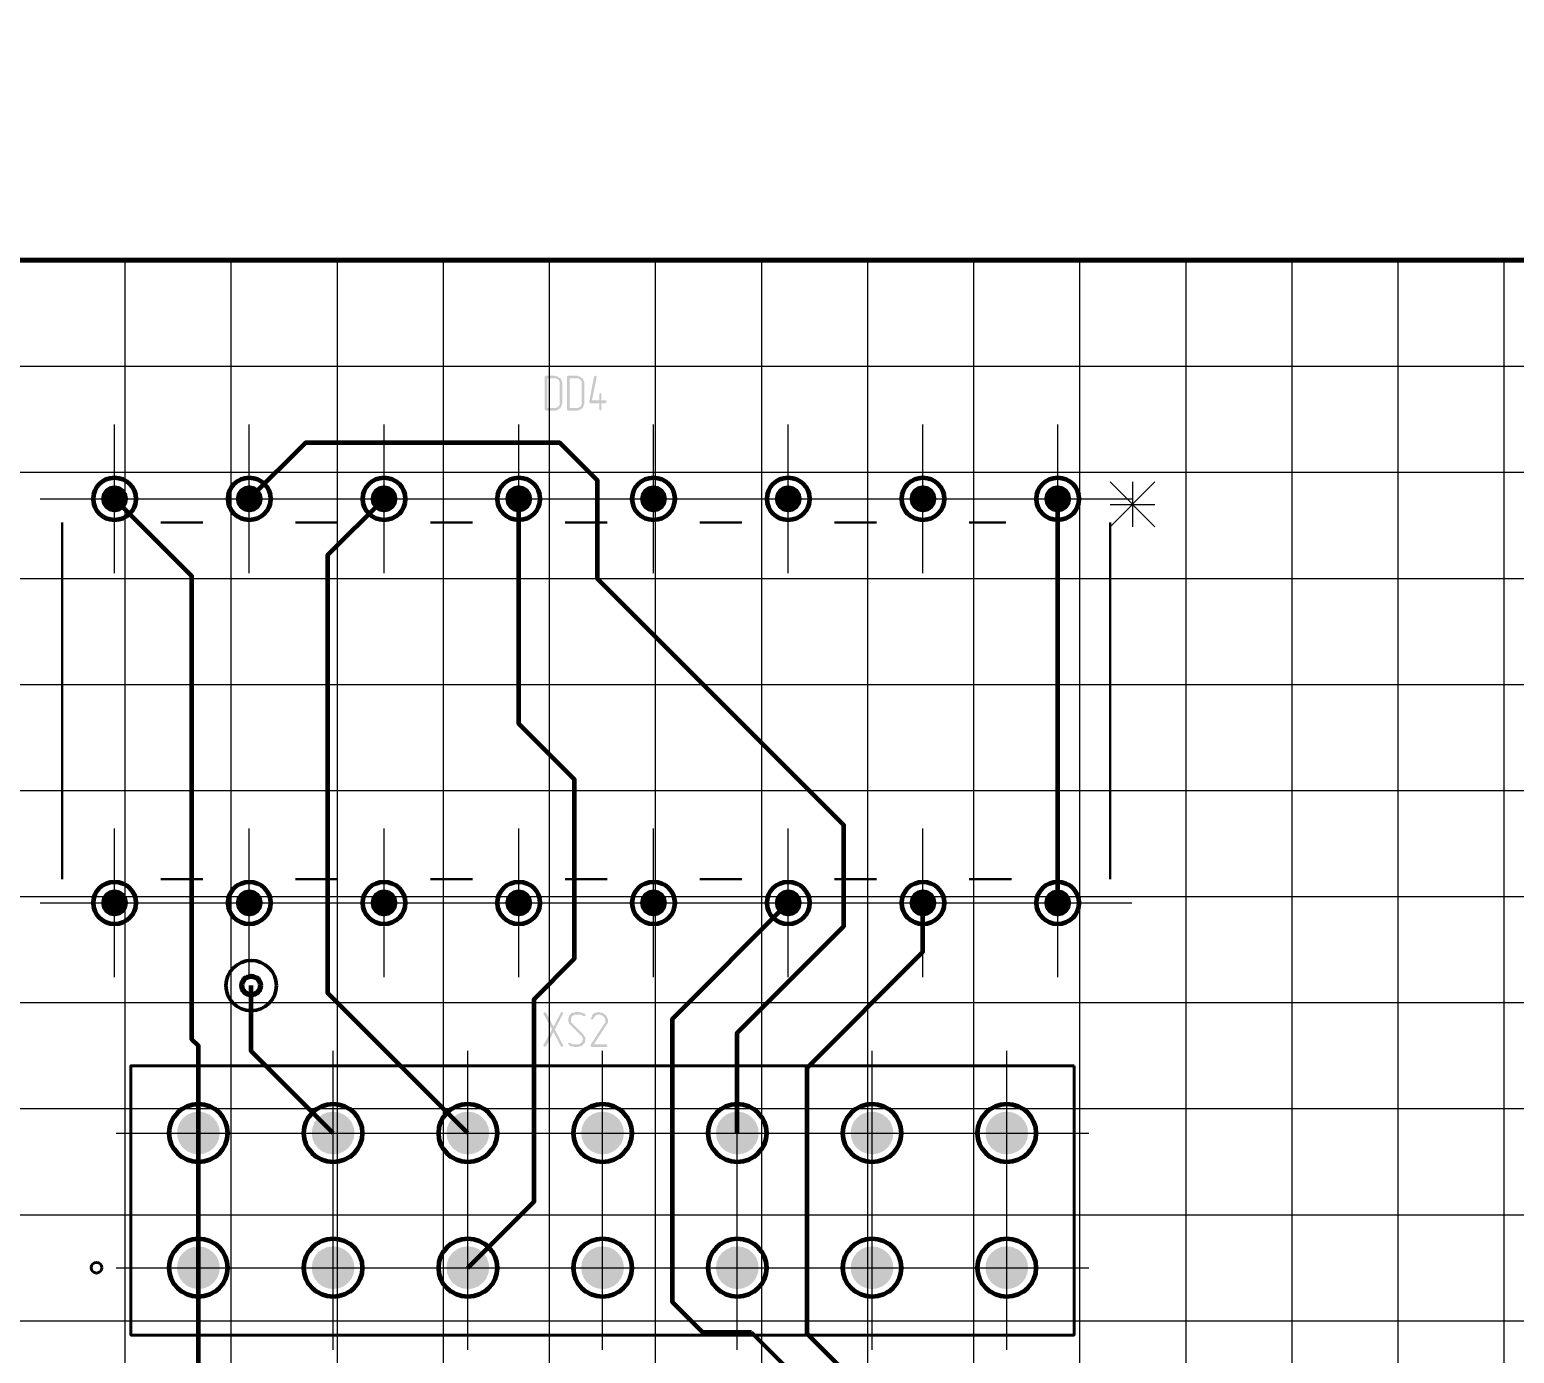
# Model space of a CAD drawing. Extents: x 260 to 1101, y 70 to 664.
# Drawn here: x 450.5 to 506.5, y 520.8 to 570.7 of the extents above; entities that cross this region are included whole.
import ezdxf

# ---------------------------------------------------------------- set-up
doc = ezdxf.new("R2010")
doc.units = 0
doc.header["$MEASUREMENT"] = 0
doc.layers.get('0').update_dxf_attribs({"linetype": 'CONTINUOUS', "lineweight": 15})
doc.layers.get('DEFPOINTS').update_dxf_attribs({"linetype": 'CONTINUOUS'})
doc.layers.add('PDF _Геометрия', color=7, linetype='CONTINUOUS')
doc.layers.add('PDF _Сплошная заливка', color=7, linetype='CONTINUOUS')
doc.styles.add('GOST type A0', font='', dxfattribs={"oblique": 15, "height": 3.5})
doc.styles.get('GOST type A0').set_extended_font_data('GOST type A')
doc.dimstyles.new('ГОСТ type A', dxfattribs={"dimtxt": 3.5, "dimasz": 3, "dimexe": 2, "dimexo": 0, "dimgap": 1, "dimtad": 1, "dimtoh": 1, "dimtxsty": 'GOST type A0', "dimcen": 0, "dimazin": 2, "dimtfac": 1, "dimtmove": 0, "dimatfit": 3, "dimfxl": 1, "dimarcsym": 0})

# ---------------------------------------------------------------- blocks, each defined once
blk = doc.blocks.new('*D4')
at = {"color": 0, "lineweight": -2, "transparency": 16777216}
for p, q in [((370.082, 561.979), (370.082, 583.979)), ((610.126, 561.979), (610.126, 583.979)), ((373.082, 581.979), (607.126, 581.979))]:
    blk.add_line(p, q, dxfattribs=at)
at = {"color": 0, "transparency": 16777216}
for points in [[(373.082, 582.479), (373.082, 581.479), (370.082, 581.979)], [(607.126, 582.479), (607.126, 581.479), (610.126, 581.979)]]:
    blk.add_solid(points, dxfattribs=at)
at = {"layer": 'DEFPOINTS', "color": 0, "transparency": 16777216}
for p in [(610.126, 581.979), (370.082, 561.979), (610.126, 561.979)]:
    blk.add_point(p, dxfattribs=at)
at = {"color": 0, "transparency": 16777216, "insert": (490.104, 584.992), "char_height": 3.5, "attachment_point": 5, "style": 'GOST type A0'}
blk.add_mtext('120±0,1', dxfattribs=at)
blk = doc.blocks.new('*D5')
at = {"color": 0, "lineweight": -2, "transparency": 16777216}
for p, q in [((375.083, 556.979), (375.083, 573.979)), ((605.126, 556.979), (605.126, 573.979)), ((378.083, 571.979), (602.126, 571.979))]:
    blk.add_line(p, q, dxfattribs=at)
at = {"color": 0, "transparency": 16777216}
for points in [[(378.083, 572.479), (378.083, 571.479), (375.083, 571.979)], [(602.126, 572.479), (602.126, 571.479), (605.126, 571.979)]]:
    blk.add_solid(points, dxfattribs=at)
at = {"layer": 'DEFPOINTS', "color": 0, "transparency": 16777216}
for p in [(605.126, 571.979), (375.083, 556.979), (605.126, 556.979)]:
    blk.add_point(p, dxfattribs=at)
at = {"color": 0, "transparency": 16777216, "insert": (490.104, 574.729), "char_height": 3.5, "attachment_point": 5, "style": 'GOST type A0'}
blk.add_mtext('115', dxfattribs=at)

msp = doc.modelspace()

# ---------------------------------------------------------------- hatches: boundary and pattern name
at = {"layer": 'PDF _Сплошная заливка', "transparency": 33554559}
h = msp.add_hatch(color=256, dxfattribs=at)
h.paths.add_polyline_path([(470.301, 557.527), (470.022, 557.527), (470.022, 556.41), (470.301, 556.41), (470.327, 556.41), (470.352, 556.41), (470.352, 556.435), (470.378, 556.435), (470.403, 556.435), (470.428, 556.46), (470.428, 556.46), (470.428, 556.46), (470.454, 556.486), (470.454, 556.511), (470.479, 556.511), (470.479, 556.537), (470.479, 556.562), (470.479, 556.587), (470.479, 557.324), (470.479, 557.349), (470.479, 557.349), (470.479, 557.375), (470.479, 557.375), (470.479, 557.4), (470.454, 557.426), (470.454, 557.451), (470.428, 557.476), (470.428, 557.476), (470.428, 557.476), (470.403, 557.476), (470.403, 557.502), (470.378, 557.502), (470.352, 557.527), (470.327, 557.527)], flags=0)
h.paths.add_polyline_path([(470.327, 557.603), (470.327, 557.603), (470.378, 557.603), (470.403, 557.603), (470.428, 557.578), (470.454, 557.553), (470.505, 557.527), (470.505, 557.527), (470.505, 557.527), (470.505, 557.527), (470.53, 557.502), (470.53, 557.476), (470.555, 557.451), (470.555, 557.426), (470.581, 557.375), (470.581, 557.349), (470.581, 557.349), (470.581, 556.587), (470.581, 556.587), (470.581, 556.587), (470.581, 556.587), (470.581, 556.562), (470.581, 556.562), (470.555, 556.537), (470.555, 556.486), (470.53, 556.46), (470.53, 556.435), (470.505, 556.41), (470.505, 556.384), (470.479, 556.384), (470.454, 556.384), (470.454, 556.359), (470.403, 556.333), (470.378, 556.333), (470.352, 556.308), (470.301, 556.308), (469.971, 556.308), (469.946, 556.308), (469.946, 556.333), (469.946, 556.333), (469.946, 556.333), (469.92, 556.333), (469.92, 556.359), (469.92, 557.578), (469.92, 557.578), (469.92, 557.578), (469.92, 557.578), (469.92, 557.603), (469.946, 557.603), (469.946, 557.603), (469.946, 557.603), (469.971, 557.629), (470.301, 557.629)], flags=0)
h = msp.add_hatch(color=256, dxfattribs=at)
h.paths.add_polyline_path([(471.14, 557.527), (470.86, 557.527), (470.86, 556.41), (471.14, 556.41), (471.165, 556.41), (471.191, 556.41), (471.191, 556.435), (471.216, 556.435), (471.241, 556.435), (471.267, 556.46), (471.267, 556.46), (471.267, 556.46), (471.292, 556.486), (471.292, 556.511), (471.292, 556.511), (471.318, 556.537), (471.318, 556.562), (471.318, 556.587), (471.318, 557.324), (471.318, 557.349), (471.318, 557.349), (471.318, 557.375), (471.318, 557.375), (471.318, 557.4), (471.292, 557.426), (471.292, 557.451), (471.267, 557.476), (471.267, 557.476), (471.267, 557.476), (471.241, 557.476), (471.216, 557.502), (471.216, 557.502), (471.191, 557.527), (471.165, 557.527)], flags=0)
h.paths.add_polyline_path([(471.165, 557.603), (471.165, 557.603), (471.191, 557.603), (471.241, 557.603), (471.267, 557.578), (471.292, 557.553), (471.343, 557.527), (471.343, 557.527), (471.343, 557.527), (471.343, 557.527), (471.368, 557.502), (471.368, 557.476), (471.394, 557.451), (471.394, 557.426), (471.419, 557.375), (471.419, 557.349), (471.419, 557.349), (471.419, 556.587), (471.419, 556.587), (471.419, 556.587), (471.419, 556.587), (471.419, 556.562), (471.419, 556.562), (471.394, 556.537), (471.394, 556.486), (471.368, 556.46), (471.368, 556.435), (471.343, 556.41), (471.318, 556.384), (471.318, 556.384), (471.292, 556.384), (471.267, 556.359), (471.241, 556.333), (471.216, 556.333), (471.165, 556.308), (471.14, 556.308), (470.809, 556.308), (470.784, 556.308), (470.784, 556.333), (470.784, 556.333), (470.759, 556.333), (470.759, 556.333), (470.759, 556.359), (470.759, 557.578), (470.759, 557.578), (470.759, 557.578), (470.759, 557.578), (470.759, 557.603), (470.784, 557.603), (470.784, 557.603), (470.784, 557.603), (470.809, 557.629), (471.14, 557.629)], flags=0)
for points in [[(471.851, 557.603), (471.851, 557.603), (471.851, 557.603), (471.851, 557.603), (471.876, 557.603), (471.876, 557.578), (471.876, 557.578), (471.876, 557.553), (471.699, 556.689), (471.978, 556.689), (471.978, 556.918), (471.978, 556.918), (471.978, 556.943), (471.978, 556.943), (471.978, 556.943), (471.978, 556.943), (472.004, 556.968), (472.004, 556.968), (472.029, 556.968), (472.029, 556.968), (472.029, 556.968), (472.029, 556.968), (472.054, 556.943), (472.054, 556.943), (472.054, 556.943), (472.054, 556.943), (472.054, 556.918), (472.054, 556.689), (472.207, 556.689), (472.207, 556.689), (472.232, 556.689), (472.232, 556.664), (472.232, 556.664), (472.232, 556.664), (472.258, 556.664), (472.258, 556.638), (472.258, 556.638), (472.258, 556.638), (472.258, 556.613), (472.232, 556.613), (472.232, 556.613), (472.232, 556.613), (472.207, 556.587), (472.207, 556.587), (472.054, 556.587), (472.054, 556.359), (472.054, 556.359), (472.054, 556.359), (472.054, 556.333), (472.054, 556.333), (472.054, 556.333), (472.029, 556.333), (472.029, 556.308), (472.029, 556.308), (472.004, 556.308), (472.004, 556.308), (472.004, 556.308), (471.978, 556.333), (471.978, 556.333), (471.978, 556.333), (471.978, 556.333), (471.978, 556.359), (471.978, 556.587), (471.648, 556.587), (471.622, 556.587), (471.622, 556.613), (471.622, 556.613), (471.622, 556.613), (471.597, 556.613), (471.597, 556.638), (471.597, 556.638), (471.597, 556.638), (471.775, 557.578), (471.775, 557.578), (471.775, 557.578), (471.8, 557.603), (471.8, 557.603), (471.826, 557.629), (471.826, 557.629)], [(453.697, 552.979), (453.187, 552.979), (453.226, 553.174), (453.337, 553.34), (453.502, 553.45), (453.697, 553.489)], [(458.778, 552.979), (458.268, 552.979), (458.307, 553.174), (458.418, 553.34), (458.583, 553.45), (458.778, 553.489)], [(463.859, 552.979), (463.349, 552.979), (463.388, 553.174), (463.499, 553.34), (463.664, 553.45), (463.859, 553.489)], [(468.94, 552.979), (468.43, 552.979), (468.469, 553.174), (468.58, 553.34), (468.745, 553.45), (468.94, 553.489)], [(474.021, 552.979), (473.511, 552.979), (473.55, 553.174), (473.661, 553.34), (473.826, 553.45), (474.021, 553.489)], [(479.102, 552.979), (478.592, 552.979), (478.631, 553.174), (478.742, 553.34), (478.907, 553.45), (479.102, 553.489)], [(484.183, 552.979), (483.673, 552.979), (483.712, 553.174), (483.823, 553.34), (483.988, 553.45), (484.183, 553.489)], [(489.264, 552.979), (488.754, 552.979), (488.793, 553.174), (488.903, 553.34), (489.069, 553.45), (489.264, 553.489)], [(453.697, 537.739), (453.187, 537.739), (453.226, 537.934), (453.337, 538.1), (453.502, 538.21), (453.697, 538.249)], [(458.778, 537.739), (458.268, 537.739), (458.307, 537.934), (458.418, 538.1), (458.583, 538.21), (458.778, 538.249)], [(463.859, 537.739), (463.349, 537.739), (463.388, 537.934), (463.499, 538.1), (463.664, 538.21), (463.859, 538.249)], [(468.94, 537.739), (468.43, 537.739), (468.469, 537.934), (468.58, 538.1), (468.745, 538.21), (468.94, 538.249)], [(474.021, 537.739), (473.511, 537.739), (473.55, 537.934), (473.661, 538.1), (473.826, 538.21), (474.021, 538.249)], [(479.102, 537.739), (478.592, 537.739), (478.631, 537.934), (478.742, 538.1), (478.907, 538.21), (479.102, 538.249)], [(484.183, 537.739), (483.673, 537.739), (483.712, 537.934), (483.823, 538.1), (483.988, 538.21), (484.183, 538.249)], [(489.264, 537.739), (488.754, 537.739), (488.793, 537.934), (488.903, 538.1), (489.069, 538.21), (489.264, 538.249)], [(470.581, 533.626), (470.581, 533.6), (470.606, 533.6), (470.606, 533.6), (470.606, 533.6), (470.606, 533.575), (470.632, 533.575), (470.632, 533.575), (470.632, 533.575), (470.606, 533.55), (470.606, 533.55), (470.301, 532.965), (470.606, 532.381), (470.606, 532.381), (470.606, 532.381), (470.606, 532.381), (470.632, 532.356), (470.632, 532.356), (470.606, 532.356), (470.606, 532.33), (470.606, 532.33), (470.606, 532.33), (470.606, 532.33), (470.581, 532.305), (470.581, 532.305), (470.555, 532.305), (470.555, 532.33), (470.53, 532.33), (470.53, 532.33), (470.53, 532.33), (470.251, 532.864), (469.971, 532.33), (469.971, 532.33), (469.946, 532.33), (469.946, 532.33), (469.92, 532.305), (469.92, 532.305), (469.92, 532.305), (469.92, 532.305), (469.895, 532.33), (469.895, 532.33), (469.895, 532.33), (469.895, 532.33), (469.87, 532.356), (469.87, 532.356), (469.87, 532.356), (469.87, 532.356), (469.87, 532.381), (469.87, 532.381), (470.2, 532.965), (469.87, 533.55), (469.87, 533.575), (469.87, 533.575), (469.87, 533.575), (469.87, 533.575), (469.895, 533.6), (469.895, 533.6), (469.895, 533.6), (469.92, 533.626), (469.92, 533.626), (469.92, 533.626), (469.946, 533.626), (469.946, 533.6), (469.946, 533.6), (469.971, 533.6), (470.251, 533.067), (470.53, 533.6), (470.53, 533.6), (470.53, 533.6), (470.53, 533.6), (470.555, 533.626), (470.555, 533.626), (470.581, 533.626)], [(471.241, 533.626), (471.267, 533.6), (471.292, 533.6), (471.318, 533.6), (471.318, 533.6), (471.343, 533.6), (471.343, 533.6), (471.368, 533.575), (471.368, 533.575), (471.394, 533.575), (471.445, 533.55), (471.445, 533.55), (471.445, 533.55), (471.445, 533.55), (471.445, 533.524), (471.445, 533.524), (471.445, 533.524), (471.445, 533.499), (471.445, 533.499), (471.445, 533.499), (471.445, 533.499), (471.445, 533.473), (471.445, 533.473), (471.419, 533.473), (471.419, 533.473), (471.419, 533.473), (471.368, 533.473), (471.368, 533.473), (471.368, 533.473), (471.343, 533.499), (471.343, 533.499), (471.318, 533.499), (471.292, 533.524), (471.241, 533.524), (471.216, 533.524), (471.064, 533.524), (471.064, 533.524), (471.038, 533.524), (471.013, 533.499), (470.987, 533.499), (470.962, 533.473), (470.962, 533.473), (470.936, 533.473), (470.936, 533.448), (470.936, 533.448), (470.936, 533.423), (470.911, 533.397), (470.911, 533.397), (470.911, 533.372), (470.911, 533.346), (470.911, 533.296), (470.911, 533.27), (470.911, 533.27), (470.911, 533.27), (470.911, 533.27), (470.911, 533.245), (470.911, 533.245), (470.936, 533.219), (470.962, 533.194), (471.368, 532.788), (471.368, 532.788), (471.368, 532.788), (471.394, 532.762), (471.394, 532.762), (471.394, 532.737), (471.419, 532.737), (471.419, 532.711), (471.419, 532.686), (471.445, 532.686), (471.445, 532.635), (471.445, 532.61), (471.445, 532.584), (471.445, 532.584), (471.445, 532.584), (471.445, 532.584), (471.445, 532.584), (471.445, 532.559), (471.445, 532.534), (471.445, 532.508), (471.419, 532.457), (471.394, 532.432), (471.368, 532.407), (471.368, 532.407), (471.368, 532.381), (471.343, 532.381), (471.318, 532.356), (471.292, 532.33), (471.241, 532.33), (471.216, 532.33), (471.191, 532.305), (471.165, 532.305), (471.013, 532.305), (471.013, 532.305), (470.987, 532.33), (470.962, 532.33), (470.936, 532.33), (470.886, 532.33), (470.86, 532.356), (470.835, 532.381), (470.809, 532.407), (470.809, 532.407), (470.809, 532.407), (470.809, 532.432), (470.809, 532.432), (470.809, 532.457), (470.809, 532.457), (470.835, 532.457), (470.835, 532.457), (470.86, 532.457), (470.886, 532.457), (470.886, 532.457), (470.886, 532.457), (470.911, 532.432), (470.911, 532.432), (470.936, 532.432), (470.962, 532.407), (471.013, 532.407), (471.038, 532.407), (471.191, 532.407), (471.191, 532.407), (471.216, 532.407), (471.241, 532.432), (471.267, 532.432), (471.267, 532.457), (471.292, 532.457), (471.292, 532.457), (471.318, 532.483), (471.318, 532.483), (471.318, 532.508), (471.343, 532.508), (471.343, 532.534), (471.343, 532.559), (471.368, 532.584), (471.343, 532.635), (471.343, 532.635), (471.343, 532.635), (471.343, 532.635), (471.343, 532.635), (471.343, 532.635), (471.343, 532.661), (471.343, 532.661), (471.343, 532.661), (471.343, 532.661), (471.343, 532.686), (471.318, 532.711), (471.318, 532.711), (471.292, 532.737), (470.886, 533.143), (470.886, 533.143), (470.886, 533.143), (470.886, 533.143), (470.86, 533.169), (470.86, 533.169), (470.835, 533.194), (470.835, 533.219), (470.835, 533.219), (470.835, 533.245), (470.809, 533.245), (470.809, 533.245), (470.809, 533.27), (470.809, 533.27), (470.809, 533.296), (470.809, 533.346), (470.809, 533.346), (470.809, 533.346), (470.809, 533.346), (470.809, 533.346), (470.809, 533.372), (470.809, 533.397), (470.835, 533.423), (470.835, 533.473), (470.86, 533.499), (470.886, 533.524), (470.886, 533.524), (470.886, 533.524), (470.886, 533.55), (470.911, 533.55), (470.936, 533.575), (470.962, 533.6), (471.013, 533.6), (471.038, 533.6), (471.064, 533.626)], [(471.978, 533.626), (471.978, 533.626), (472.004, 533.6), (472.029, 533.6), (472.08, 533.6), (472.105, 533.575), (472.156, 533.55), (472.181, 533.55), (472.181, 533.524), (472.181, 533.524), (472.207, 533.524), (472.207, 533.524), (472.207, 533.499), (472.232, 533.499), (472.258, 533.448), (472.258, 533.423), (472.283, 533.397), (472.283, 533.372), (472.308, 533.346), (472.308, 533.321), (472.308, 533.296), (472.308, 533.296), (472.308, 533.296), (472.308, 533.27), (472.308, 533.27), (472.308, 533.245), (472.308, 533.245), (472.283, 533.194), (472.283, 533.194), (472.283, 533.194), (472.283, 533.194), (472.283, 533.169), (472.258, 533.169), (472.258, 533.143), (472.258, 533.118), (472.232, 533.118), (471.775, 532.407), (472.258, 532.407), (472.258, 532.407), (472.258, 532.407), (472.283, 532.381), (472.283, 532.381), (472.283, 532.381), (472.283, 532.381), (472.283, 532.356), (472.283, 532.356), (472.283, 532.356), (472.283, 532.33), (472.283, 532.33), (472.283, 532.33), (472.283, 532.33), (472.258, 532.305), (472.258, 532.305), (471.699, 532.305), (471.673, 532.305), (471.673, 532.33), (471.648, 532.33), (471.648, 532.33), (471.648, 532.33), (471.648, 532.356), (471.648, 532.356), (471.648, 532.356), (471.648, 532.381), (471.648, 532.381), (471.648, 532.381), (472.156, 533.169), (472.181, 533.194), (472.207, 533.219), (472.207, 533.219), (472.207, 533.245), (472.207, 533.245), (472.207, 533.245), (472.207, 533.27), (472.207, 533.296), (472.207, 533.296), (472.207, 533.296), (472.207, 533.321), (472.207, 533.321), (472.207, 533.346), (472.181, 533.372), (472.181, 533.397), (472.156, 533.423), (472.131, 533.448), (472.131, 533.448), (472.131, 533.473), (472.105, 533.473), (472.105, 533.473), (472.105, 533.473), (472.08, 533.499), (472.054, 533.499), (472.054, 533.499), (472.054, 533.499), (472.029, 533.499), (472.029, 533.524), (472.004, 533.524), (472.004, 533.524), (471.953, 533.524), (471.953, 533.524), (471.927, 533.524), (471.927, 533.524), (471.902, 533.524), (471.876, 533.499), (471.851, 533.499), (471.826, 533.473), (471.826, 533.473), (471.826, 533.473), (471.826, 533.473), (471.8, 533.448), (471.8, 533.448), (471.775, 533.423), (471.775, 533.397), (471.749, 533.372), (471.749, 533.372), (471.749, 533.346), (471.749, 533.346), (471.724, 533.346), (471.724, 533.346), (471.724, 533.346), (471.724, 533.346), (471.699, 533.321), (471.699, 533.321), (471.699, 533.346), (471.673, 533.346), (471.673, 533.346), (471.673, 533.346), (471.673, 533.346), (471.648, 533.372), (471.648, 533.372), (471.673, 533.397), (471.673, 533.397), (471.673, 533.397), (471.673, 533.397), (471.673, 533.423), (471.673, 533.423), (471.699, 533.448), (471.699, 533.473), (471.724, 533.524), (471.749, 533.55), (471.775, 533.575), (471.775, 533.575), (471.8, 533.575), (471.8, 533.575), (471.826, 533.6), (471.851, 533.6), (471.876, 533.6), (471.927, 533.626), (471.953, 533.626)], [(456.858, 529.059), (456.858, 529.866), (457.067, 529.838), (457.261, 529.758), (457.429, 529.63), (457.557, 529.463), (457.637, 529.268), (457.665, 529.059)], [(461.939, 529.059), (461.939, 529.866), (462.148, 529.838), (462.342, 529.758), (462.51, 529.63), (462.638, 529.463), (462.718, 529.268), (462.746, 529.059)], [(467.02, 529.059), (467.02, 529.866), (467.229, 529.838), (467.423, 529.758), (467.59, 529.63), (467.719, 529.463), (467.799, 529.268), (467.827, 529.059)], [(472.101, 529.059), (472.101, 529.866), (472.31, 529.838), (472.504, 529.758), (472.671, 529.63), (472.8, 529.463), (472.88, 529.268), (472.908, 529.059)], [(477.182, 529.059), (477.182, 529.866), (477.391, 529.838), (477.585, 529.758), (477.752, 529.63), (477.881, 529.463), (477.961, 529.268), (477.989, 529.059)], [(482.263, 529.059), (482.263, 529.866), (482.471, 529.838), (482.666, 529.758), (482.833, 529.63), (482.962, 529.463), (483.042, 529.268), (483.07, 529.059)], [(487.344, 529.059), (487.344, 529.866), (487.552, 529.838), (487.747, 529.758), (487.914, 529.63), (488.042, 529.463), (488.123, 529.268), (488.151, 529.059)], [(456.858, 529.059), (456.858, 528.252), (456.649, 528.28), (456.454, 528.36), (456.287, 528.488), (456.159, 528.656), (456.078, 528.85), (456.051, 529.059)], [(461.939, 529.059), (461.939, 528.252), (461.73, 528.28), (461.535, 528.36), (461.368, 528.488), (461.24, 528.656), (461.159, 528.85), (461.132, 529.059)], [(467.02, 529.059), (467.02, 528.252), (466.811, 528.28), (466.616, 528.36), (466.449, 528.488), (466.321, 528.656), (466.24, 528.85), (466.213, 529.059)], [(472.101, 529.059), (472.101, 528.252), (471.892, 528.28), (471.697, 528.36), (471.53, 528.488), (471.402, 528.656), (471.321, 528.85), (471.294, 529.059)], [(477.182, 529.059), (477.182, 528.252), (476.973, 528.28), (476.778, 528.36), (476.611, 528.488), (476.483, 528.656), (476.402, 528.85), (476.375, 529.059)], [(482.263, 529.059), (482.263, 528.252), (482.054, 528.28), (481.859, 528.36), (481.692, 528.488), (481.564, 528.656), (481.483, 528.85), (481.456, 529.059)], [(487.344, 529.059), (487.344, 528.252), (487.135, 528.28), (486.94, 528.36), (486.773, 528.488), (486.645, 528.656), (486.564, 528.85), (486.537, 529.059)], [(456.858, 523.979), (456.858, 524.786), (457.067, 524.758), (457.261, 524.678), (457.429, 524.55), (457.557, 524.383), (457.637, 524.188), (457.665, 523.979)], [(461.939, 523.979), (461.939, 524.786), (462.148, 524.758), (462.342, 524.678), (462.51, 524.55), (462.638, 524.383), (462.718, 524.188), (462.746, 523.979)], [(467.02, 523.979), (467.02, 524.786), (467.229, 524.758), (467.423, 524.678), (467.59, 524.55), (467.719, 524.383), (467.799, 524.188), (467.827, 523.979)], [(472.101, 523.979), (472.101, 524.786), (472.31, 524.758), (472.504, 524.678), (472.671, 524.55), (472.8, 524.383), (472.88, 524.188), (472.908, 523.979)], [(477.182, 523.979), (477.182, 524.786), (477.391, 524.758), (477.585, 524.678), (477.752, 524.55), (477.881, 524.383), (477.961, 524.188), (477.989, 523.979)], [(482.263, 523.979), (482.263, 524.786), (482.471, 524.758), (482.666, 524.678), (482.833, 524.55), (482.962, 524.383), (483.042, 524.188), (483.07, 523.979)], [(487.344, 523.979), (487.344, 524.786), (487.552, 524.758), (487.747, 524.678), (487.914, 524.55), (488.042, 524.383), (488.123, 524.188), (488.151, 523.979)], [(456.858, 523.979), (456.858, 523.172), (456.649, 523.2), (456.454, 523.28), (456.287, 523.408), (456.159, 523.576), (456.078, 523.77), (456.051, 523.979)], [(461.939, 523.979), (461.939, 523.172), (461.73, 523.2), (461.535, 523.28), (461.368, 523.408), (461.24, 523.576), (461.159, 523.77), (461.132, 523.979)], [(467.02, 523.979), (467.02, 523.172), (466.811, 523.2), (466.616, 523.28), (466.449, 523.408), (466.321, 523.576), (466.24, 523.77), (466.213, 523.979)], [(472.101, 523.979), (472.101, 523.172), (471.892, 523.2), (471.697, 523.28), (471.53, 523.408), (471.402, 523.576), (471.321, 523.77), (471.294, 523.979)], [(477.182, 523.979), (477.182, 523.172), (476.973, 523.2), (476.778, 523.28), (476.611, 523.408), (476.483, 523.576), (476.402, 523.77), (476.375, 523.979)], [(482.263, 523.979), (482.263, 523.172), (482.054, 523.2), (481.859, 523.28), (481.692, 523.408), (481.564, 523.576), (481.483, 523.77), (481.456, 523.979)], [(487.344, 523.979), (487.344, 523.172), (487.135, 523.2), (486.94, 523.28), (486.773, 523.408), (486.645, 523.576), (486.564, 523.77), (486.537, 523.979)]]:
    msp.add_hatch(color=256, dxfattribs=at).paths.add_polyline_path(points)
at = {"layer": 'PDF _Сплошная заливка', "true_color": 0xffffff, "transparency": 33554559}
for points in [[(453.697, 553.489), (453.892, 553.45), (454.058, 553.34), (454.168, 553.174), (454.207, 552.979), (453.697, 552.979)], [(458.778, 553.489), (458.973, 553.45), (459.139, 553.34), (459.249, 553.174), (459.288, 552.979), (458.778, 552.979)], [(463.859, 553.489), (464.054, 553.45), (464.22, 553.34), (464.33, 553.174), (464.369, 552.979), (463.859, 552.979)], [(468.94, 553.489), (469.135, 553.45), (469.301, 553.34), (469.411, 553.174), (469.45, 552.979), (468.94, 552.979)], [(474.021, 553.489), (474.216, 553.45), (474.382, 553.34), (474.492, 553.174), (474.531, 552.979), (474.021, 552.979)], [(479.102, 553.489), (479.297, 553.45), (479.463, 553.34), (479.573, 553.174), (479.612, 552.979), (479.102, 552.979)], [(484.183, 553.489), (484.378, 553.45), (484.543, 553.34), (484.654, 553.174), (484.693, 552.979), (484.183, 552.979)], [(489.264, 553.489), (489.459, 553.45), (489.624, 553.34), (489.735, 553.174), (489.774, 552.979), (489.264, 552.979)], [(453.697, 552.469), (453.502, 552.508), (453.337, 552.619), (453.226, 552.784), (453.187, 552.979), (453.697, 552.979)], [(454.207, 552.979), (454.168, 552.784), (454.058, 552.619), (453.892, 552.508), (453.697, 552.469), (453.697, 552.979)], [(458.778, 552.469), (458.583, 552.508), (458.418, 552.619), (458.307, 552.784), (458.268, 552.979), (458.778, 552.979)], [(459.288, 552.979), (459.249, 552.784), (459.139, 552.619), (458.973, 552.508), (458.778, 552.469), (458.778, 552.979)], [(463.859, 552.469), (463.664, 552.508), (463.499, 552.619), (463.388, 552.784), (463.349, 552.979), (463.859, 552.979)], [(464.369, 552.979), (464.33, 552.784), (464.22, 552.619), (464.054, 552.508), (463.859, 552.469), (463.859, 552.979)], [(468.94, 552.469), (468.745, 552.508), (468.58, 552.619), (468.469, 552.784), (468.43, 552.979), (468.94, 552.979)], [(469.45, 552.979), (469.411, 552.784), (469.301, 552.619), (469.135, 552.508), (468.94, 552.469), (468.94, 552.979)], [(474.021, 552.469), (473.826, 552.508), (473.661, 552.619), (473.55, 552.784), (473.511, 552.979), (474.021, 552.979)], [(474.531, 552.979), (474.492, 552.784), (474.382, 552.619), (474.216, 552.508), (474.021, 552.469), (474.021, 552.979)], [(479.102, 552.469), (478.907, 552.508), (478.742, 552.619), (478.631, 552.784), (478.592, 552.979), (479.102, 552.979)], [(479.612, 552.979), (479.573, 552.784), (479.463, 552.619), (479.297, 552.508), (479.102, 552.469), (479.102, 552.979)], [(484.183, 552.469), (483.988, 552.508), (483.823, 552.619), (483.712, 552.784), (483.673, 552.979), (484.183, 552.979)], [(484.693, 552.979), (484.654, 552.784), (484.543, 552.619), (484.378, 552.508), (484.183, 552.469), (484.183, 552.979)], [(489.264, 552.469), (489.069, 552.508), (488.903, 552.619), (488.793, 552.784), (488.754, 552.979), (489.264, 552.979)], [(489.774, 552.979), (489.735, 552.784), (489.624, 552.619), (489.459, 552.508), (489.264, 552.469), (489.264, 552.979)], [(453.697, 538.249), (453.892, 538.21), (454.058, 538.1), (454.168, 537.934), (454.207, 537.739), (453.697, 537.739)], [(458.778, 538.249), (458.973, 538.21), (459.139, 538.1), (459.249, 537.934), (459.288, 537.739), (458.778, 537.739)], [(463.859, 538.249), (464.054, 538.21), (464.22, 538.1), (464.33, 537.934), (464.369, 537.739), (463.859, 537.739)], [(468.94, 538.249), (469.135, 538.21), (469.301, 538.1), (469.411, 537.934), (469.45, 537.739), (468.94, 537.739)], [(474.021, 538.249), (474.216, 538.21), (474.382, 538.1), (474.492, 537.934), (474.531, 537.739), (474.021, 537.739)], [(479.102, 538.249), (479.297, 538.21), (479.463, 538.1), (479.573, 537.934), (479.612, 537.739), (479.102, 537.739)], [(484.183, 538.249), (484.378, 538.21), (484.543, 538.1), (484.654, 537.934), (484.693, 537.739), (484.183, 537.739)], [(489.264, 538.249), (489.459, 538.21), (489.624, 538.1), (489.735, 537.934), (489.774, 537.739), (489.264, 537.739)], [(453.697, 537.229), (453.502, 537.268), (453.337, 537.379), (453.226, 537.544), (453.187, 537.739), (453.697, 537.739)], [(454.207, 537.739), (454.168, 537.544), (454.058, 537.379), (453.892, 537.268), (453.697, 537.229), (453.697, 537.739)], [(458.778, 537.229), (458.583, 537.268), (458.418, 537.379), (458.307, 537.544), (458.268, 537.739), (458.778, 537.739)], [(459.288, 537.739), (459.249, 537.544), (459.139, 537.379), (458.973, 537.268), (458.778, 537.229), (458.778, 537.739)], [(463.859, 537.229), (463.664, 537.268), (463.499, 537.379), (463.388, 537.544), (463.349, 537.739), (463.859, 537.739)], [(464.369, 537.739), (464.33, 537.544), (464.22, 537.379), (464.054, 537.268), (463.859, 537.229), (463.859, 537.739)], [(468.94, 537.229), (468.745, 537.268), (468.58, 537.379), (468.469, 537.544), (468.43, 537.739), (468.94, 537.739)], [(469.45, 537.739), (469.411, 537.544), (469.301, 537.379), (469.135, 537.268), (468.94, 537.229), (468.94, 537.739)], [(474.021, 537.229), (473.826, 537.268), (473.661, 537.379), (473.55, 537.544), (473.511, 537.739), (474.021, 537.739)], [(474.531, 537.739), (474.492, 537.544), (474.382, 537.379), (474.216, 537.268), (474.021, 537.229), (474.021, 537.739)], [(479.102, 537.229), (478.907, 537.268), (478.742, 537.379), (478.631, 537.544), (478.592, 537.739), (479.102, 537.739)], [(479.612, 537.739), (479.573, 537.544), (479.463, 537.379), (479.297, 537.268), (479.102, 537.229), (479.102, 537.739)], [(484.183, 537.229), (483.988, 537.268), (483.823, 537.379), (483.712, 537.544), (483.673, 537.739), (484.183, 537.739)], [(484.693, 537.739), (484.654, 537.544), (484.543, 537.379), (484.378, 537.268), (484.183, 537.229), (484.183, 537.739)], [(489.264, 537.229), (489.069, 537.268), (488.903, 537.379), (488.793, 537.544), (488.754, 537.739), (489.264, 537.739)], [(489.774, 537.739), (489.735, 537.544), (489.624, 537.379), (489.459, 537.268), (489.264, 537.229), (489.264, 537.739)], [(456.051, 529.059), (456.078, 529.268), (456.159, 529.463), (456.287, 529.63), (456.454, 529.758), (456.649, 529.838), (456.858, 529.866), (456.858, 529.059)], [(461.132, 529.059), (461.159, 529.268), (461.24, 529.463), (461.368, 529.63), (461.535, 529.758), (461.73, 529.838), (461.939, 529.866), (461.939, 529.059)], [(466.213, 529.059), (466.24, 529.268), (466.321, 529.463), (466.449, 529.63), (466.616, 529.758), (466.811, 529.838), (467.02, 529.866), (467.02, 529.059)], [(471.294, 529.059), (471.321, 529.268), (471.402, 529.463), (471.53, 529.63), (471.697, 529.758), (471.892, 529.838), (472.101, 529.866), (472.101, 529.059)], [(476.375, 529.059), (476.402, 529.268), (476.483, 529.463), (476.611, 529.63), (476.778, 529.758), (476.973, 529.838), (477.182, 529.866), (477.182, 529.059)], [(481.456, 529.059), (481.483, 529.268), (481.564, 529.463), (481.692, 529.63), (481.859, 529.758), (482.054, 529.838), (482.263, 529.866), (482.263, 529.059)], [(486.537, 529.059), (486.564, 529.268), (486.645, 529.463), (486.773, 529.63), (486.94, 529.758), (487.135, 529.838), (487.344, 529.866), (487.344, 529.059)], [(457.665, 529.059), (457.637, 528.85), (457.557, 528.656), (457.429, 528.488), (457.261, 528.36), (457.067, 528.28), (456.858, 528.252), (456.858, 529.059)], [(462.746, 529.059), (462.718, 528.85), (462.638, 528.656), (462.51, 528.488), (462.342, 528.36), (462.148, 528.28), (461.939, 528.252), (461.939, 529.059)], [(467.827, 529.059), (467.799, 528.85), (467.719, 528.656), (467.59, 528.488), (467.423, 528.36), (467.229, 528.28), (467.02, 528.252), (467.02, 529.059)], [(472.908, 529.059), (472.88, 528.85), (472.8, 528.656), (472.671, 528.488), (472.504, 528.36), (472.31, 528.28), (472.101, 528.252), (472.101, 529.059)], [(477.989, 529.059), (477.961, 528.85), (477.881, 528.656), (477.752, 528.488), (477.585, 528.36), (477.391, 528.28), (477.182, 528.252), (477.182, 529.059)], [(483.07, 529.059), (483.042, 528.85), (482.962, 528.656), (482.833, 528.488), (482.666, 528.36), (482.471, 528.28), (482.263, 528.252), (482.263, 529.059)], [(488.151, 529.059), (488.123, 528.85), (488.042, 528.656), (487.914, 528.488), (487.747, 528.36), (487.552, 528.28), (487.344, 528.252), (487.344, 529.059)], [(456.051, 523.979), (456.078, 524.188), (456.159, 524.383), (456.287, 524.55), (456.454, 524.678), (456.649, 524.758), (456.858, 524.786), (456.858, 523.979)], [(461.132, 523.979), (461.159, 524.188), (461.24, 524.383), (461.368, 524.55), (461.535, 524.678), (461.73, 524.758), (461.939, 524.786), (461.939, 523.979)], [(466.213, 523.979), (466.24, 524.188), (466.321, 524.383), (466.449, 524.55), (466.616, 524.678), (466.811, 524.758), (467.02, 524.786), (467.02, 523.979)], [(471.294, 523.979), (471.321, 524.188), (471.402, 524.383), (471.53, 524.55), (471.697, 524.678), (471.892, 524.758), (472.101, 524.786), (472.101, 523.979)], [(476.375, 523.979), (476.402, 524.188), (476.483, 524.383), (476.611, 524.55), (476.778, 524.678), (476.973, 524.758), (477.182, 524.786), (477.182, 523.979)], [(481.456, 523.979), (481.483, 524.188), (481.564, 524.383), (481.692, 524.55), (481.859, 524.678), (482.054, 524.758), (482.263, 524.786), (482.263, 523.979)], [(486.537, 523.979), (486.564, 524.188), (486.645, 524.383), (486.773, 524.55), (486.94, 524.678), (487.135, 524.758), (487.344, 524.786), (487.344, 523.979)], [(457.665, 523.979), (457.637, 523.77), (457.557, 523.576), (457.429, 523.408), (457.261, 523.28), (457.067, 523.2), (456.858, 523.172), (456.858, 523.979)], [(462.746, 523.979), (462.718, 523.77), (462.638, 523.576), (462.51, 523.408), (462.342, 523.28), (462.148, 523.2), (461.939, 523.172), (461.939, 523.979)], [(467.827, 523.979), (467.799, 523.77), (467.719, 523.576), (467.59, 523.408), (467.423, 523.28), (467.229, 523.2), (467.02, 523.172), (467.02, 523.979)], [(472.908, 523.979), (472.88, 523.77), (472.8, 523.576), (472.671, 523.408), (472.504, 523.28), (472.31, 523.2), (472.101, 523.172), (472.101, 523.979)], [(477.989, 523.979), (477.961, 523.77), (477.881, 523.576), (477.752, 523.408), (477.585, 523.28), (477.391, 523.2), (477.182, 523.172), (477.182, 523.979)], [(483.07, 523.979), (483.042, 523.77), (482.962, 523.576), (482.833, 523.408), (482.666, 523.28), (482.471, 523.2), (482.263, 523.172), (482.263, 523.979)], [(488.151, 523.979), (488.123, 523.77), (488.042, 523.576), (487.914, 523.408), (487.747, 523.28), (487.552, 523.2), (487.344, 523.172), (487.344, 523.979)]]:
    msp.add_hatch(color=7, dxfattribs=at).paths.add_polyline_path(points)

# ---------------------------------------------------------------- linework, layer by layer
at = {"layer": 'PDF _Геометрия', "lineweight": 20}
for points in [[(367.601, 401.979), (370.082, 401.979), (610.126, 401.979), (610.126, 561.979), (370.082, 561.979)], [(368.842, 401.979), (370.082, 401.979), (370.082, 561.979), (610.126, 561.979), (610.126, 401.979)], [(454.097, 400.739), (454.097, 401.979), (454.097, 561.979)], [(458.098, 399.499), (458.098, 401.979), (458.098, 561.979)], [(462.099, 400.739), (462.099, 401.979), (462.099, 561.979)], [(466.1, 399.499), (466.1, 401.979), (466.1, 561.979)], [(470.1, 400.739), (470.1, 401.979), (470.1, 561.979)], [(474.101, 399.499), (474.101, 401.979), (474.101, 561.979)], [(478.102, 400.739), (478.102, 401.979), (478.102, 561.979)], [(482.103, 399.499), (482.103, 401.979), (482.103, 561.979)], [(486.103, 400.739), (486.103, 401.979), (486.103, 561.979)], [(490.104, 399.499), (490.104, 401.979), (490.104, 561.979)], [(494.105, 400.739), (494.105, 401.979), (494.105, 561.979)], [(498.106, 399.499), (498.106, 401.979), (498.106, 561.979)], [(502.106, 400.739), (502.106, 401.979), (502.106, 561.979)], [(506.107, 399.499), (506.107, 401.979), (506.107, 561.979)], [(368.842, 557.979), (370.082, 557.979), (610.126, 557.979)], [(453.697, 550.179), (453.697, 555.779)], [(453.697, 550.479), (453.697, 555.479)], [(458.778, 550.179), (458.778, 555.779)], [(458.778, 550.479), (458.778, 555.479)], [(463.859, 550.179), (463.859, 555.779)], [(463.859, 550.479), (463.859, 555.479)], [(468.94, 550.179), (468.94, 555.779)], [(468.94, 550.479), (468.94, 555.479)], [(474.021, 550.179), (474.021, 555.779)], [(474.021, 550.479), (474.021, 555.479)], [(479.102, 550.179), (479.102, 555.779)], [(479.102, 550.479), (479.102, 555.479)], [(484.183, 550.179), (484.183, 555.779)], [(484.183, 550.479), (484.183, 555.479)], [(489.264, 550.179), (489.264, 555.779)], [(489.264, 550.479), (489.264, 555.479)], [(367.601, 553.979), (370.082, 553.979), (610.126, 553.979)], [(450.897, 552.979), (456.498, 552.979)], [(451.197, 552.979), (456.198, 552.979)], [(455.978, 552.979), (461.579, 552.979)], [(456.278, 552.979), (461.279, 552.979)], [(461.059, 552.979), (466.66, 552.979)], [(461.359, 552.979), (466.36, 552.979)], [(466.14, 552.979), (471.741, 552.979)], [(466.44, 552.979), (471.44, 552.979)], [(471.221, 552.979), (476.822, 552.979)], [(471.521, 552.979), (476.521, 552.979)], [(476.301, 552.979), (481.903, 552.979)], [(476.602, 552.979), (481.602, 552.979)], [(481.382, 552.979), (486.984, 552.979)], [(481.682, 552.979), (486.683, 552.979)], [(486.463, 552.979), (492.065, 552.979)], [(486.763, 552.979), (491.764, 552.979)], [(368.842, 549.979), (370.082, 549.979), (610.126, 549.979)], [(367.601, 545.979), (370.082, 545.979), (610.126, 545.979)], [(368.842, 541.979), (370.082, 541.979), (610.126, 541.979)], [(453.697, 534.939), (453.697, 540.539)], [(458.778, 534.939), (458.778, 540.539)], [(463.859, 534.939), (463.859, 540.539)], [(468.94, 534.939), (468.94, 540.539)], [(474.021, 534.939), (474.021, 540.539)], [(479.102, 534.939), (479.102, 540.539)], [(484.183, 534.939), (484.183, 540.539)], [(489.264, 534.939), (489.264, 540.539)], [(453.697, 535.239), (453.697, 540.239)], [(458.778, 535.239), (458.778, 540.239)], [(463.859, 535.239), (463.859, 540.239)], [(468.94, 535.239), (468.94, 540.239)], [(474.021, 535.239), (474.021, 540.239)], [(479.102, 535.239), (479.102, 540.239)], [(484.183, 535.239), (484.183, 540.239)], [(489.264, 535.239), (489.264, 540.239)], [(367.601, 537.979), (370.082, 537.979), (610.126, 537.979)], [(450.897, 537.739), (456.498, 537.739)], [(451.197, 537.739), (456.198, 537.739)], [(455.978, 537.739), (461.579, 537.739)], [(456.278, 537.739), (461.279, 537.739)], [(461.059, 537.739), (466.66, 537.739)], [(461.359, 537.739), (466.36, 537.739)], [(466.14, 537.739), (471.741, 537.739)], [(466.44, 537.739), (471.44, 537.739)], [(471.221, 537.739), (476.822, 537.739)], [(471.521, 537.739), (476.521, 537.739)], [(476.301, 537.739), (481.903, 537.739)], [(476.602, 537.739), (481.602, 537.739)], [(481.382, 537.739), (486.984, 537.739)], [(481.682, 537.739), (486.683, 537.739)], [(486.463, 537.739), (492.065, 537.739)], [(486.763, 537.739), (491.764, 537.739)], [(368.842, 533.979), (370.082, 533.979), (610.126, 533.979)], [(456.858, 525.959), (456.858, 532.159)], [(461.939, 525.959), (461.939, 532.159)], [(467.02, 525.959), (467.02, 532.159)], [(472.101, 525.959), (472.101, 532.159)], [(477.182, 525.959), (477.182, 532.159)], [(482.263, 525.959), (482.263, 532.159)], [(487.344, 525.959), (487.344, 532.159)], [(456.858, 526.259), (456.858, 531.859)], [(461.939, 526.259), (461.939, 531.859)], [(467.02, 526.259), (467.02, 531.859)], [(472.101, 526.259), (472.101, 531.859)], [(477.182, 526.259), (477.182, 531.859)], [(482.263, 526.259), (482.263, 531.859)], [(487.344, 526.259), (487.344, 531.859)], [(367.601, 529.979), (370.082, 529.979), (610.126, 529.979)], [(453.757, 529.059), (459.959, 529.059)], [(454.057, 529.059), (459.658, 529.059)], [(458.838, 529.059), (465.04, 529.059)], [(459.138, 529.059), (464.739, 529.059)], [(463.919, 529.059), (470.12, 529.059)], [(464.219, 529.059), (469.82, 529.059)], [(469, 529.059), (475.201, 529.059)], [(469.3, 529.059), (474.901, 529.059)], [(474.081, 529.059), (480.282, 529.059)], [(474.381, 529.059), (479.982, 529.059)], [(479.162, 529.059), (485.363, 529.059)], [(479.462, 529.059), (485.063, 529.059)], [(484.243, 529.059), (490.444, 529.059)], [(484.543, 529.059), (490.144, 529.059)], [(456.858, 520.879), (456.858, 527.079)], [(461.939, 520.879), (461.939, 527.079)], [(467.02, 520.879), (467.02, 527.079)], [(472.101, 520.879), (472.101, 527.079)], [(477.182, 520.879), (477.182, 527.079)], [(482.263, 520.879), (482.263, 527.079)], [(487.344, 520.879), (487.344, 527.079)], [(456.858, 521.179), (456.858, 526.779)], [(461.939, 521.179), (461.939, 526.779)], [(467.02, 521.179), (467.02, 526.779)], [(472.101, 521.179), (472.101, 526.779)], [(477.182, 521.179), (477.182, 526.779)], [(482.263, 521.179), (482.263, 526.779)], [(487.344, 521.179), (487.344, 526.779)], [(368.842, 525.979), (370.082, 525.979), (610.126, 525.979)], [(453.757, 523.979), (459.959, 523.979)], [(454.057, 523.979), (459.658, 523.979)], [(458.838, 523.979), (465.04, 523.979)], [(459.138, 523.979), (464.739, 523.979)], [(463.919, 523.979), (470.12, 523.979)], [(464.219, 523.979), (469.82, 523.979)], [(469, 523.979), (475.201, 523.979)], [(469.3, 523.979), (474.901, 523.979)], [(474.081, 523.979), (480.282, 523.979)], [(474.381, 523.979), (479.982, 523.979)], [(479.162, 523.979), (485.363, 523.979)], [(479.462, 523.979), (485.063, 523.979)], [(484.243, 523.979), (490.444, 523.979)], [(484.543, 523.979), (490.144, 523.979)], [(367.601, 521.979), (370.082, 521.979), (610.126, 521.979)]]:
    msp.add_lwpolyline(points, dxfattribs=at)
at = {"layer": 'PDF _Геометрия', "lineweight": 60}
for points in [[(370.082, 561.979), (370.082, 401.979), (610.126, 401.979), (610.126, 561.979)], [(610.126, 561.979), (370.082, 561.979), (370.082, 401.979), (370.082, 561.979)]]:
    msp.add_lwpolyline(points, close=True, dxfattribs=at)
for points in [[(370.082, 561.979), (610.126, 561.979)], [(477.182, 529.059), (477.182, 532.843), (481.205, 536.866), (481.205, 540.666), (471.907, 549.963), (471.907, 553.671), (470.485, 555.093), (460.893, 555.093), (458.778, 552.979)], [(454.734, 507.979), (456.858, 510.103), (456.858, 523.979), (456.858, 529.059), (456.858, 532.345), (456.614, 532.589), (456.614, 550.063), (453.697, 552.979)], [(467.02, 529.059), (461.745, 534.333), (461.745, 550.866), (463.859, 552.979)], [(467.02, 523.979), (469.519, 526.478), (469.519, 534.113), (471.043, 535.637), (471.043, 542.393), (468.94, 544.496), (468.94, 552.979)], [(489.264, 537.739), (489.264, 552.979)], [(477.72, 521.531), (475.886, 521.531), (474.733, 522.683), (474.733, 533.371), (479.102, 537.739)], [(483.503, 517.795), (479.814, 521.483), (479.814, 531.522), (484.183, 535.89), (484.183, 537.739)], [(461.939, 529.059), (458.849, 532.148), (458.849, 534.621)]]:
    msp.add_lwpolyline(points, dxfattribs=at)
at = {"layer": 'PDF _Геометрия', "lineweight": 15}
for points in [[(492.93, 553.614), (491.237, 551.921)], [(491.237, 553.614), (492.93, 551.921)], [(492.083, 553.614), (492.083, 551.921)], [(491.237, 552.768), (492.93, 552.768)]]:
    msp.add_lwpolyline(points, dxfattribs=at)
at = {"layer": 'PDF _Геометрия', "lineweight": 30}
for points in [[(451.716, 538.628), (451.716, 552.09)], [(455.445, 552.09), (457.03, 552.09)], [(460.526, 552.09), (462.111, 552.09)], [(465.607, 552.09), (467.192, 552.09)], [(470.688, 552.09), (472.273, 552.09)], [(475.769, 552.09), (477.354, 552.09)], [(480.85, 552.09), (482.435, 552.09)], [(485.931, 552.09), (487.303, 552.09)], [(491.246, 538.628), (491.246, 552.09)], [(455.445, 538.628), (457.03, 538.628)], [(460.526, 538.628), (462.111, 538.628)], [(465.607, 538.628), (467.192, 538.628)], [(470.688, 538.628), (472.273, 538.628)], [(475.769, 538.628), (477.354, 538.628)], [(480.85, 538.628), (482.435, 538.628)], [(485.931, 538.628), (487.516, 538.628)]]:
    msp.add_lwpolyline(points, dxfattribs=at)
at = {"layer": 'PDF _Геометрия', "lineweight": 40}
msp.add_lwpolyline([(489.884, 531.599), (489.884, 521.439), (454.317, 521.439), (454.317, 531.599)], close=True, dxfattribs=at)
at = {"layer": 'PDF _Геометрия', "lineweight": 50}
msp.add_lwpolyline([(481.902, 514.479), (481.902, 517.349), (477.72, 521.531)], dxfattribs=at)
at = {"layer": 'PDF _Геометрия', "lineweight": 60}
for centre, radius in [((453.697, 552.979), 0.8), ((453.697, 552.979), 0.8), ((458.778, 552.979), 0.8), ((458.778, 552.979), 0.8), ((463.859, 552.979), 0.8), ((463.859, 552.979), 0.8), ((468.94, 552.979), 0.8), ((468.94, 552.979), 0.8), ((474.021, 552.979), 0.8), ((474.021, 552.979), 0.8), ((479.102, 552.979), 0.8), ((479.102, 552.979), 0.8), ((484.183, 552.979), 0.8), ((484.183, 552.979), 0.8), ((489.264, 552.979), 0.8), ((489.264, 552.979), 0.8), ((453.697, 537.739), 0.8), ((453.697, 537.739), 0.8), ((458.778, 537.739), 0.8), ((458.778, 537.739), 0.8), ((463.859, 537.739), 0.8), ((463.859, 537.739), 0.8), ((468.94, 537.739), 0.8), ((468.94, 537.739), 0.8), ((474.021, 537.739), 0.8), ((474.021, 537.739), 0.8), ((479.102, 537.739), 0.8), ((479.102, 537.739), 0.8), ((484.183, 537.739), 0.8), ((484.183, 537.739), 0.8), ((489.264, 537.739), 0.8), ((489.264, 537.739), 0.8), ((456.858, 529.059), 1.1), ((456.858, 529.059), 1.1), ((461.939, 529.059), 1.1), ((461.939, 529.059), 1.1), ((467.02, 529.059), 1.1), ((467.02, 529.059), 1.1), ((472.101, 529.059), 1.1), ((472.101, 529.059), 1.1), ((477.182, 529.059), 1.1), ((477.182, 529.059), 1.1), ((482.263, 529.059), 1.1), ((482.263, 529.059), 1.1), ((487.344, 529.059), 1.1), ((487.344, 529.059), 1.1), ((456.858, 523.979), 1.1), ((456.858, 523.979), 1.1), ((461.939, 523.979), 1.1), ((461.939, 523.979), 1.1), ((467.02, 523.979), 1.1), ((467.02, 523.979), 1.1), ((472.101, 523.979), 1.1), ((472.101, 523.979), 1.1), ((477.182, 523.979), 1.1), ((477.182, 523.979), 1.1), ((482.263, 523.979), 1.1), ((482.263, 523.979), 1.1), ((487.344, 523.979), 1.1), ((487.344, 523.979), 1.1)]:
    msp.add_circle(centre, radius, dxfattribs=at)
at = {"layer": 'PDF _Геометрия', "lineweight": 50}
msp.add_circle((458.849, 534.621), 0.95, dxfattribs=at)
at = {"layer": 'PDF _Геометрия', "color": 7, "lineweight": 70, "true_color": 0xffffff}
msp.add_circle((458.849, 534.621), 0.35, dxfattribs=at)
at = {"layer": 'PDF _Геометрия', "lineweight": 40}
msp.add_circle((453.017, 523.979), 0.2, dxfattribs=at)

# ---------------------------------------------------------------- dimensions: what is measured, and where the dimension line sits
for base, p1, p2, text, picture, middle in [((610.126, 581.979), (370.082, 561.979), (610.126, 561.979), '120±0,1', '*D4', (490.104, 584.992)), ((605.126, 571.979), (375.083, 556.979), (605.126, 556.979), '115', '*D5', (490.104, 574.729))]:
    dim = msp.add_linear_dim(base=base, p1=p1, p2=p2, text=text, dimstyle='ГОСТ type A')
    dim.commit()
    dim.dimension.update_dxf_attribs({"geometry": picture, "text_midpoint": middle})

doc.saveas('drawing.dxf')
